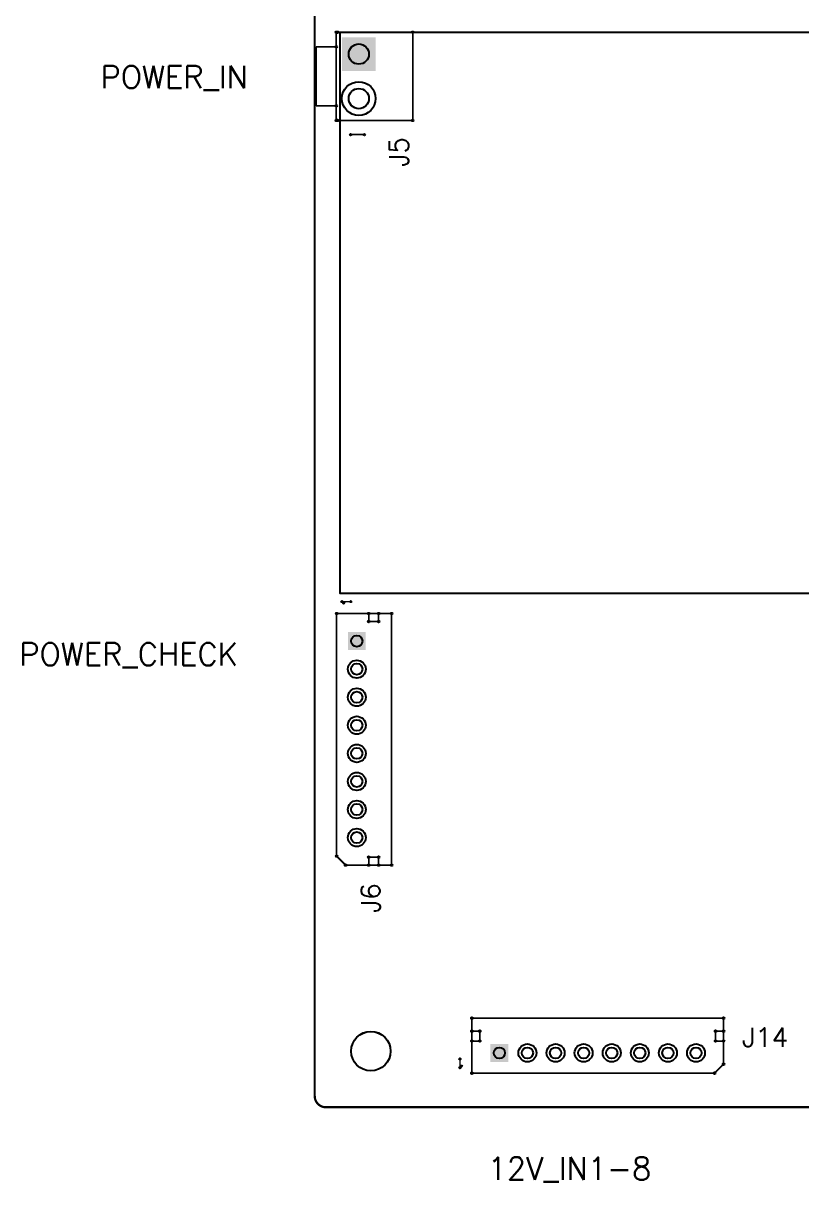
# Model space of a CAD drawing. Header units: millimetres. Extents: x 11 to 248, y 11 to 202.
# Drawn here: x 10.6 to 79.9, y 19.4 to 122.5 of the extents above; entities that cross this region are included whole.
import ezdxf

# ---------------------------------------------------------------- set-up
doc = ezdxf.new("R2010")
doc.units = ezdxf.units.MM
doc.layers.add('01_ASYC_GBR', color=7, linetype='Continuous')
doc.layers.add('12_DRL_GB', color=13, linetype='Continuous')
doc.styles.get("Standard").update_dxf_attribs({"font": 'txt.shx'})

# ---------------------------------------------------------------- blocks, each defined once
blk = doc.blocks.new('ROUND_26')
blk.add_circle((0, 0), 1.5)
blk = doc.blocks.new('SQUARE_98')
blk.add_solid([(1.5, 1.5), (1.5, -1.5), (-1.5, 1.5), (-1.5, -1.5)])
blk = doc.blocks.new('ROUND_37')
blk.add_circle((0, 0), 0.075)
blk = doc.blocks.new('ROUND_170')
blk.add_circle((0, 0), 0.9)
blk = doc.blocks.new('ROUND_38')
blk.add_circle((0, 0), 0.8)
blk = doc.blocks.new('SQUARE_40')
blk.add_solid([(0.8, 0.8), (0.8, -0.8), (-0.8, 0.8), (-0.8, -0.8)])
blk = doc.blocks.new('ROUND_36')
blk.add_circle((0, 0), 0.06)
blk = doc.blocks.new('ROUND_167')
blk.add_circle((0, 0), 0.5)
blk = doc.blocks.new('ROUND_61')
blk.add_circle((0, 0), 1.75)
blk = doc.blocks.new('ROUND_173')
blk.add_circle((0, 0), 1.75)

msp = doc.modelspace()

# ---------------------------------------------------------------- linework, layer by layer
at = {"color": 1}
msp.add_lwpolyline([(38.845386, 121.744548), (88.845386, 121.744548), (88.845386, 71.744548), (38.845386, 71.744548)], close=True, dxfattribs=at)
at = {"layer": '01_ASYC_GBR'}
for points, const_width in [([(36.565889, 174.998543), (36.565889, 26.998543)], 0.2), ([(38.48814, 121.731389), (38.48814, 113.871389)], 0.15), ([(38.58814, 121.731389), (45.28814, 121.731389)], 0.15), ([(45.28814, 121.731389), (45.28814, 113.871389)], 0.15), ([(38.48814, 120.431389), (36.68814, 120.431389)], 0.15), ([(36.68814, 120.431389), (36.68814, 115.171389)], 0.15), ([(36.68814, 115.171389), (38.48814, 115.171389)], 0.15), ([(45.28814, 113.871389), (38.58814, 113.871389)], 0.15), ([(40.98814, 112.609519), (39.76087, 112.609519)], 0.15), ([(39.108103, 70.944775), (38.995603, 71.026595)], 0.12), ([(38.995603, 71.026595), (39.783103, 71.026595)], 0.12), ([(39.145603, 70.890225), (39.108103, 70.944775)], 0.12), ([(38.514353, 48.362955), (38.514353, 69.962955)], 0.15), ([(38.514353, 69.962955), (43.414353, 69.962955)], 0.15), ([(41.374353, 69.252955), (41.374353, 69.962955)], 0.15), ([(41.374353, 69.962955), (42.254353, 69.962955)], 0.15), ([(42.254353, 69.252955), (41.374353, 69.252955)], 0.15), ([(42.254353, 69.962955), (42.254353, 69.252955)], 0.15), ([(43.414353, 69.962955), (43.414353, 47.562955)], 0.15), ([(39.314353, 47.562955), (38.514353, 48.362955)], 0.15), ([(43.414353, 47.562955), (39.314353, 47.562955)], 0.15), ([(41.374353, 47.562955), (41.374353, 48.272955)], 0.15), ([(41.374353, 48.272955), (42.254353, 48.272955)], 0.15), ([(42.254353, 47.562955), (41.374353, 47.562955)], 0.15), ([(42.254353, 48.272955), (42.254353, 47.562955)], 0.15), ([(50.551335, 29.035298), (50.551335, 33.935298)], 0.15), ([(50.551335, 33.935298), (72.951335, 33.935298)], 0.15), ([(72.951335, 33.935298), (72.951335, 29.835298)], 0.15), ([(50.551335, 31.895298), (50.551335, 32.775298)], 0.15), ([(50.551335, 32.775298), (51.261335, 32.775298)], 0.15), ([(51.261335, 32.775298), (51.261335, 31.895298)], 0.15), ([(72.241335, 31.895298), (72.241335, 32.775298)], 0.15), ([(72.241335, 32.775298), (72.951335, 32.775298)], 0.15), ([(72.951335, 32.775298), (72.951335, 31.895298)], 0.15), ([(51.261335, 31.895298), (50.551335, 31.895298)], 0.15), ([(72.951335, 31.895298), (72.241335, 31.895298)], 0.15), ([(49.487695, 29.516548), (49.487695, 30.304048)], 0.12), ([(49.569515, 29.629048), (49.487695, 29.516548)], 0.12), ([(49.624065, 29.666548), (49.569515, 29.629048)], 0.12), ([(72.151335, 29.035298), (50.551335, 29.035298)], 0.15), ([(72.951335, 29.835298), (72.151335, 29.035298)], 0.15), ([(37.565888, 25.998543), (225.565847, 25.998543)], 0.2)]:
    msp.add_lwpolyline(points, dxfattribs=dict(at, const_width=const_width))
at = {"layer": '01_ASYC_GBR', "const_width": 0.2}
msp.add_lwpolyline([(36.565889, 26.998543, 0.414214), (37.565889, 25.998543)], format="xyb", dxfattribs=at)

# ---------------------------------------------------------------- block references
at = {"layer": '01_ASYC_GBR'}
for name, p in [('ROUND_37', (38.48814, 121.731389)), ('ROUND_37', (38.58814, 121.731389)), ('ROUND_37', (45.28814, 121.731389)), ('ROUND_37', (45.28814, 121.731389)), ('SQUARE_98', (40.48814, 119.781389)), ('ROUND_37', (38.48814, 120.431389)), ('ROUND_26', (40.48814, 115.821389)), ('ROUND_37', (38.48814, 115.171389)), ('ROUND_37', (38.48814, 113.871389)), ('ROUND_37', (38.58814, 113.871389)), ('ROUND_37', (45.28814, 113.871389)), ('ROUND_37', (45.28814, 113.871389)), ('ROUND_37', (39.76087, 112.609519)), ('ROUND_37', (40.98814, 112.609519)), ('ROUND_61', (41.565889, 30.998543))]:
    msp.add_blockref(name, p, dxfattribs=at)
for name, p, rotation in [('ROUND_36', (38.995603, 71.026595), 90), ('ROUND_36', (39.108103, 70.944775), 90), ('ROUND_36', (39.145603, 70.890225), 90), ('ROUND_36', (39.783103, 71.026595), 90), ('ROUND_37', (38.514353, 69.962955), 90), ('ROUND_37', (41.374353, 69.962955), 90), ('ROUND_37', (41.374353, 69.252955), 90), ('ROUND_37', (41.374353, 69.252955), 90), ('ROUND_37', (42.254353, 69.962955), 90), ('ROUND_37', (42.254353, 69.252955), 90), ('ROUND_37', (43.414353, 69.962955), 90), ('SQUARE_40', (40.314353, 67.512955), 90), ('ROUND_38', (40.314353, 65.012955), 90), ('ROUND_38', (40.314353, 62.512955), 90), ('ROUND_38', (40.314353, 60.012955), 90), ('ROUND_38', (40.314353, 57.512955), 90), ('ROUND_38', (40.314353, 55.012955), 90), ('ROUND_38', (40.314353, 52.512955), 90), ('ROUND_38', (40.314353, 50.012955), 90), ('ROUND_37', (38.514353, 48.362955), 90), ('ROUND_37', (39.314353, 47.562955), 90), ('ROUND_37', (39.314353, 47.562955), 90), ('ROUND_37', (41.374353, 48.272955), 90), ('ROUND_37', (41.374353, 47.562955), 90), ('ROUND_37', (41.374353, 47.562955), 90), ('ROUND_37', (42.254353, 48.272955), 90), ('ROUND_37', (42.254353, 47.562955), 90), ('ROUND_37', (43.414353, 47.562955), 90), ('ROUND_37', (50.551335, 33.935298), 180), ('ROUND_37', (72.951335, 33.935298), 180), ('ROUND_37', (50.551335, 32.775298), 180), ('ROUND_37', (51.261335, 32.775298), 180), ('ROUND_37', (72.241335, 32.775298), 180), ('ROUND_37', (72.951335, 32.775298), 180), ('ROUND_37', (50.551335, 31.895298), 180), ('ROUND_37', (51.261335, 31.895298), 180), ('ROUND_37', (51.261335, 31.895298), 180), ('SQUARE_40', (53.001335, 30.835298), 180), ('ROUND_38', (55.501335, 30.835298), 180), ('ROUND_38', (58.001335, 30.835298), 180), ('ROUND_38', (60.501335, 30.835298), 180), ('ROUND_38', (63.001335, 30.835298), 180), ('ROUND_38', (65.501335, 30.835298), 180), ('ROUND_38', (68.001335, 30.835298), 180), ('ROUND_38', (70.501335, 30.835298), 180), ('ROUND_37', (72.241335, 31.895298), 180), ('ROUND_37', (72.951335, 31.895298), 180), ('ROUND_37', (72.951335, 31.895298), 180), ('ROUND_36', (49.487695, 30.304048), 180), ('ROUND_36', (49.487695, 29.516548), 180), ('ROUND_36', (49.569515, 29.629048), 180), ('ROUND_36', (49.624065, 29.666548), 180), ('ROUND_37', (50.551335, 29.035298), 180), ('ROUND_37', (72.151335, 29.035298), 180), ('ROUND_37', (72.951335, 29.835298), 180), ('ROUND_37', (72.951335, 29.835298), 180)]:
    msp.add_blockref(name, p, dxfattribs=dict(at, rotation=rotation))
at = {"layer": '12_DRL_GB'}
for name, p in [('ROUND_170', (40.48882, 119.782629)), ('ROUND_170', (40.48882, 115.820229)), ('ROUND_173', (41.566949, 30.999603))]:
    msp.add_blockref(name, p, dxfattribs=at)
for p, rotation in [((40.313573, 67.512615), 90), ((40.313573, 65.013255), 90), ((40.313573, 62.513895), 90), ((40.313573, 60.011995), 90), ((40.313573, 57.512635), 90), ((40.313573, 55.013275), 90), ((40.313573, 52.513915), 90), ((40.313573, 50.012015), 90), ((53.001675, 30.834518), 180), ((55.501035, 30.834518), 180), ((58.000395, 30.834518), 180), ((60.502295, 30.834518), 180), ((63.001655, 30.834518), 180), ((65.501015, 30.834518), 180), ((68.000375, 30.834518), 180), ((70.502275, 30.834518), 180)]:
    msp.add_blockref('ROUND_167', p, dxfattribs=dict(at, rotation=rotation))

# ---------------------------------------------------------------- texts
at = {"lineweight": 15}
for s, p in [('POWER_IN', (17.508983, 116.74872)), ('POWER_CHECK', (10.277678, 65.343792)), ('12V_IN1-8', (51.950847, 19.549899))]:
    msp.add_text(s, height=2, dxfattribs=at).set_placement(p)
at = {"lineweight": 30}
for s, p in [('J5', (44.905334, 109.755558)), ('J6', (42.395496, 43.314331))]:
    msp.add_text(s, height=1.705563, rotation=90, dxfattribs=at).set_placement(p)
msp.add_text('J14', height=1.705563, dxfattribs=at).set_placement((74.617349, 31.366876))

doc.saveas('drawing.dxf')
